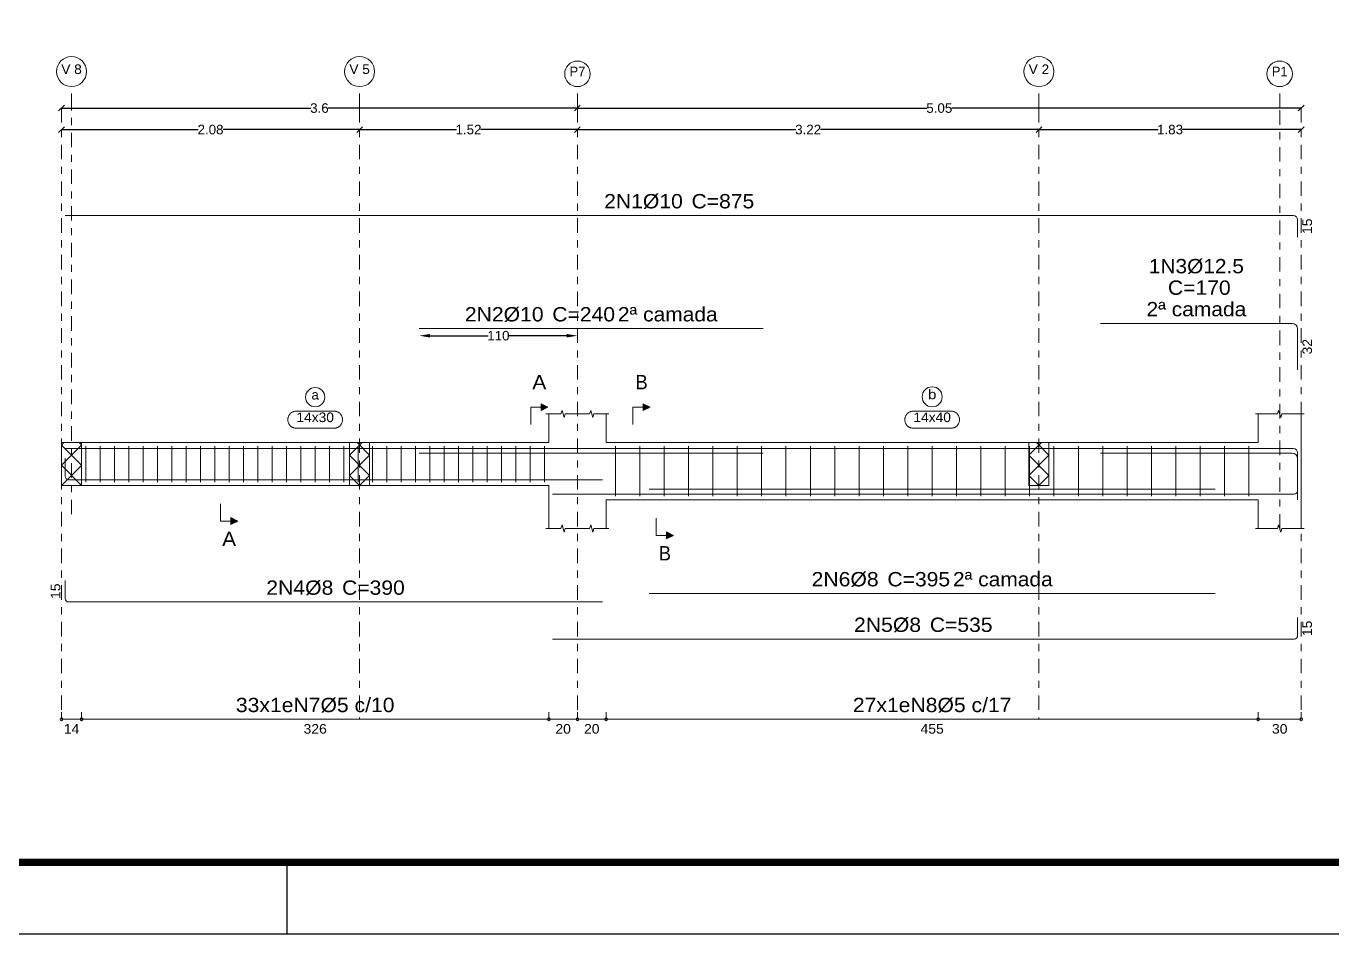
# Model space of a CAD drawing. Header units: centimetres. Extents: x 3194 to 3278, y -951 to -517.
# Drawn here: x 3237.78 to 3256, y -576.21 to -563.54 of the extents above; entities that cross this region are included whole.
import ezdxf
from ezdxf.enums import TextEntityAlignment as Align

# ---------------------------------------------------------------- set-up
doc = ezdxf.new("R2010")
doc.units = ezdxf.units.CM
doc.linetypes.add('CYPE_RAYAPUNTO', pattern=[0.4125, 0.2025, -0.105, 0, -0.105])
for name, color, linetype, lineweight in [('ARM_LONGITUDINAL_Ø10', 33, 'Continuous', 9), ('ARM_LONGITUDINAL_Ø12_5', 34, 'Continuous', 9), ('ARM_LONGITUDINAL_Ø8', 32, 'Continuous', 9), ('ARM_TRANSVERSAL_Ø5', 120, 'Continuous', 9), ('ELE_ARM_TRANS_TXT_EST', 7, 'Continuous', 9), ('ELE_CONT_NOS', 7, 'Continuous', 9), ('ELE_CONT_VIG_CONCRETO', 7, 'Continuous', 9), ('ELE_COT_COMPRIMENTO_PROJETADO', 8, 'Continuous', 0), ('ELE_COT_COT_ANCORAGENS', 8, 'Continuous', 0), ('ELE_COT_COT_ARM', 8, 'Continuous', 0), ('ELE_COT_COT_EST', 8, 'Continuous', 0), ('ELE_COT_COT_LIN_APOIOS', 8, 'CYPE_RAYAPUNTO', 0), ('ELE_COT_TEXTOS_ESTRIBOS', 8, 'Continuous', 0), ('ELE_REF_COT_LIN_AUX_COTA', 8, 'CYPE_RAYAPUNTO', 9), ('ELE_REF_LINHAS_MARCAS_PLANTA', 8, 'Continuous', 9), ('ELE_REF_MARCAS_PLANTA', 8, 'Continuous', 9), ('ELE_REF_REF_NOME', 8, 'Continuous', 9), ('ELE_REF_REF_REFERENCIA', 8, 'Continuous', 9), ('ELE_REF_TEXTO_REF_NOME', 8, 'Continuous', 9), ('ELE_REF_TEXTO_REF_REFERENCIA', 8, 'Continuous', 9), ('POR_ARM_LONG_ARM_TEXTOS', 7, 'Continuous', 9), ('POR_ARM_LONG_TXT_COMP', 7, 'Continuous', 9), ('POR_ARM_LONG_TXT_IND_LAYER_ARM_LONG', 7, 'Continuous', 9)]:
    doc.layers.add(name, color=color, linetype=linetype, lineweight=lineweight)
doc.layers.add('ARQ-FOLHA', color=7, linetype='Continuous')
doc.styles.add('CYPETXT', font='arial.ttf', dxfattribs={"height": 0.2})
doc.styles.add('CYPETXT_0.2', font='arial.ttf', dxfattribs={"height": 0.133333})
doc.dimstyles.new('cype_arrow', dxfattribs={"dimtxt": 0.18, "dimasz": 0.15, "dimexe": 0.05, "dimexo": 0.05, "dimgap": 0, "dimtad": 0, "dimdec": 4, "dimzin": 0, "dimdsep": 46, "dimtxsty": 'CYPETXT_0.2', "dimcen": 0.09, "dimadec": 0, "dimazin": 0, "dimtfac": 1, "dimtdec": 4, "dimtofl": 0, "dimtmove": 2, "dimatfit": 3, "dimfxl": 1, "dimtolj": 1, "dimtzin": 0, "dimarcsym": 0})
doc.dimstyles.new('cype_oblique', dxfattribs={"dimtxt": 0.18, "dimasz": 0.18, "dimexe": 0.05, "dimexo": 0.05, "dimgap": 0, "dimtad": 0, "dimdec": 4, "dimzin": 0, "dimdsep": 46, "dimtxsty": 'CYPETXT_0.2', "dimblk": 'OBLIQUE', "dimtsz": 0.04, "dimcen": 0.09, "dimadec": 0, "dimazin": 0, "dimtfac": 1, "dimtdec": 4, "dimtofl": 0, "dimtmove": 2, "dimatfit": 3, "dimfxl": 1, "dimtolj": 1, "dimtzin": 0, "dimarcsym": 0})

# ---------------------------------------------------------------- blocks, each defined once
blk = doc.blocks.new('FOLHA A1')
at = {"layer": 'ARQ-FOLHA'}
for p, q in [((471, -594), (471, -584)), ((0, -594), (841, -594))]:
    blk.add_line(p, q, dxfattribs=at)
at = {"layer": 'ARQ-FOLHA', "const_width": 1}
blk.add_lwpolyline([(25, -10), (25, -584), (831, -584), (831, -10), (25, -10)], dxfattribs=at)
blk = doc.blocks.new('*D1303')
at = {"layer": 'Defpoints', "color": 0, "transparency": 16777216}
for p in [(3238.271, -564.983), (3238.271, -564.983), (3242.431, -564.983)]:
    blk.add_point(p, dxfattribs=at)
at = {"layer": 'ELE_COT_COMPRIMENTO_PROJETADO', "color": 0, "lineweight": -2, "transparency": 16777216}
for p, q in [((3238.231, -565.023), (3238.311, -564.943)), ((3238.271, -564.983), (3240.177, -564.983)), ((3242.431, -564.983), (3240.526, -564.983)), ((3242.391, -565.023), (3242.471, -564.943))]:
    blk.add_line(p, q, dxfattribs=at)
at = {"layer": 'ELE_COT_COMPRIMENTO_PROJETADO', "color": 0, "transparency": 16777216, "insert": (3240.351, -564.983), "char_height": 0.1333, "attachment_point": 5, "style": 'CYPETXT_0.2'}
blk.add_mtext('\\A1;2.08', dxfattribs=at)
blk = doc.blocks.new('_OBLIQUE')
at = {"color": 0, "linetype": 'ByBlock'}
blk.add_line((-0.5, -0.5), (0.5, 0.5), dxfattribs=at)
blk = doc.blocks.new('*D1304')
at = {"layer": 'Defpoints', "color": 0, "transparency": 16777216}
for p in [(3242.431, -564.983), (3242.431, -564.983), (3245.471, -564.983)]:
    blk.add_point(p, dxfattribs=at)
at = {"layer": 'ELE_COT_COMPRIMENTO_PROJETADO', "color": 0, "lineweight": -2, "transparency": 16777216}
for p, q in [((3242.391, -565.023), (3242.471, -564.943)), ((3242.431, -564.983), (3243.785, -564.983)), ((3245.471, -564.983), (3244.118, -564.983)), ((3245.431, -565.023), (3245.511, -564.943))]:
    blk.add_line(p, q, dxfattribs=at)
at = {"layer": 'ELE_COT_COMPRIMENTO_PROJETADO', "color": 0, "transparency": 16777216, "insert": (3243.951, -564.983), "char_height": 0.1333, "attachment_point": 5, "style": 'CYPETXT_0.2'}
blk.add_mtext('\\A1;1.52', dxfattribs=at)
blk = doc.blocks.new('*D1305')
at = {"layer": 'Defpoints', "color": 0, "transparency": 16777216}
for p in [(3245.471, -564.983), (3245.471, -564.983), (3251.911, -564.983)]:
    blk.add_point(p, dxfattribs=at)
at = {"layer": 'ELE_COT_COMPRIMENTO_PROJETADO', "color": 0, "lineweight": -2, "transparency": 16777216}
for p, q in [((3245.431, -565.023), (3245.511, -564.943)), ((3245.471, -564.983), (3248.519, -564.983)), ((3251.911, -564.983), (3248.864, -564.983)), ((3251.871, -565.023), (3251.951, -564.943))]:
    blk.add_line(p, q, dxfattribs=at)
at = {"layer": 'ELE_COT_COMPRIMENTO_PROJETADO', "color": 0, "transparency": 16777216, "insert": (3248.691, -564.983), "char_height": 0.1333, "attachment_point": 5, "style": 'CYPETXT_0.2'}
blk.add_mtext('\\A1;3.22', dxfattribs=at)
blk = doc.blocks.new('*D1306')
at = {"layer": 'Defpoints', "color": 0, "transparency": 16777216}
for p in [(3251.911, -564.983), (3251.911, -564.983), (3255.571, -564.983)]:
    blk.add_point(p, dxfattribs=at)
at = {"layer": 'ELE_COT_COMPRIMENTO_PROJETADO', "color": 0, "lineweight": -2, "transparency": 16777216}
for p, q in [((3251.871, -565.023), (3251.951, -564.943)), ((3251.911, -564.983), (3253.575, -564.983)), ((3255.571, -564.983), (3253.908, -564.983)), ((3255.531, -565.023), (3255.611, -564.943))]:
    blk.add_line(p, q, dxfattribs=at)
at = {"layer": 'ELE_COT_COMPRIMENTO_PROJETADO', "color": 0, "transparency": 16777216, "insert": (3253.741, -564.983), "char_height": 0.1333, "attachment_point": 5, "style": 'CYPETXT_0.2'}
blk.add_mtext('\\A1;1.83', dxfattribs=at)
blk = doc.blocks.new('*D1307')
at = {"layer": 'Defpoints', "color": 0, "transparency": 16777216}
for p in [(3238.271, -564.683), (3238.271, -564.683), (3245.471, -564.683)]:
    blk.add_point(p, dxfattribs=at)
at = {"layer": 'ELE_COT_COMPRIMENTO_PROJETADO', "color": 0, "lineweight": -2, "transparency": 16777216}
for p, q in [((3238.231, -564.723), (3238.311, -564.643)), ((3238.271, -564.683), (3241.75, -564.683)), ((3245.471, -564.683), (3241.993, -564.683)), ((3245.431, -564.723), (3245.511, -564.643))]:
    blk.add_line(p, q, dxfattribs=at)
at = {"layer": 'ELE_COT_COMPRIMENTO_PROJETADO', "color": 0, "transparency": 16777216, "insert": (3241.871, -564.683), "char_height": 0.1333, "attachment_point": 5, "style": 'CYPETXT_0.2'}
blk.add_mtext('\\A1;3.6', dxfattribs=at)
blk = doc.blocks.new('*D1312')
at = {"layer": 'Defpoints', "color": 0, "transparency": 16777216}
for p in [(3245.471, -564.683), (3245.471, -564.683), (3255.571, -564.683)]:
    blk.add_point(p, dxfattribs=at)
at = {"layer": 'ELE_COT_COMPRIMENTO_PROJETADO', "color": 0, "lineweight": -2, "transparency": 16777216}
for p, q in [((3245.431, -564.723), (3245.511, -564.643)), ((3245.471, -564.683), (3250.348, -564.683)), ((3255.571, -564.683), (3250.695, -564.683)), ((3255.531, -564.723), (3255.611, -564.643))]:
    blk.add_line(p, q, dxfattribs=at)
at = {"layer": 'ELE_COT_COMPRIMENTO_PROJETADO', "color": 0, "transparency": 16777216, "insert": (3250.521, -564.683), "char_height": 0.1333, "attachment_point": 5, "style": 'CYPETXT_0.2'}
blk.add_mtext('\\A1;5.05', dxfattribs=at)
blk = doc.blocks.new('*D1180')
at = {"layer": 'Defpoints', "color": 0, "transparency": 16777216}
for p in [(3243.264, -567.861), (3245.471, -567.861), (3245.471, -567.861)]:
    blk.add_point(p, dxfattribs=at)
at = {"layer": 'ELE_COT_COT_ARM', "color": 0, "lineweight": -2, "transparency": 16777216}
for p, q in [((3243.414, -567.861), (3244.227, -567.861)), ((3245.321, -567.861), (3244.509, -567.861))]:
    blk.add_line(p, q, dxfattribs=at)
at = {"layer": 'ELE_COT_COT_ARM', "color": 0, "transparency": 16777216}
for points in [[(3243.414, -567.836), (3243.414, -567.886), (3243.264, -567.861)], [(3245.321, -567.836), (3245.321, -567.886), (3245.471, -567.861)]]:
    blk.add_solid(points, dxfattribs=at)
at = {"layer": 'ELE_COT_COT_ARM', "color": 0, "transparency": 16777216, "insert": (3244.368, -567.861), "char_height": 0.1333, "attachment_point": 5, "style": 'CYPETXT_0.2'}
blk.add_mtext('\\A1;110', dxfattribs=at)

msp = doc.modelspace()

# ---------------------------------------------------------------- hatches: boundary and pattern name
at = {"layer": 'ELE_REF_LINHAS_MARCAS_PLANTA'}
for points in [[(3244.96319, -568.90642), (3244.96319, -568.81042), (3245.05919, -568.85842)], [(3246.39049, -568.90642), (3246.39049, -568.81042), (3246.48649, -568.85842)], [(3240.63449, -570.40042), (3240.63449, -570.49642), (3240.73049, -570.44842)], [(3246.71549, -570.60042), (3246.71549, -570.69642), (3246.81149, -570.64842)]]:
    msp.add_hatch(color=256, dxfattribs=at).paths.add_polyline_path(points)

# ---------------------------------------------------------------- linework, layer by layer
at = {"layer": 'ARM_LONGITUDINAL_Ø10'}
for points in [[(3238.32149, -566.18258), (3255.46149, -566.18258), (3255.48445, -566.18715), (3255.50391, -566.20016), (3255.51692, -566.21962), (3255.52149, -566.24258), (3255.52149, -566.48258)], [(3248.06436, -567.76126), (3243.26436, -567.76126)], [(3238.32149, -569.43542), (3255.46149, -569.43542), (3255.48445, -569.43999), (3255.50391, -569.45299), (3255.51692, -569.47246), (3255.52149, -569.49542), (3255.52149, -569.73542)], [(3248.06436, -569.50142), (3243.26436, -569.50142)]]:
    msp.add_lwpolyline(points, dxfattribs=at)
at = {"layer": 'ARM_LONGITUDINAL_Ø12_5'}
for points in [[(3255.52149, -568.33889), (3255.52149, -567.76451), (3255.51578, -567.7358), (3255.49952, -567.71147), (3255.47519, -567.69521), (3255.44649, -567.68951), (3252.77087, -567.68951)], [(3255.52149, -570.1508), (3255.52149, -569.57642), (3255.51578, -569.54772), (3255.49952, -569.52339), (3255.47519, -569.50713), (3255.44649, -569.50142), (3252.77087, -569.50142)]]:
    msp.add_lwpolyline(points, dxfattribs=at)
at = {"layer": 'ARM_LONGITUDINAL_Ø8'}
for points in [[(3238.32149, -569.57142), (3238.32149, -569.82342), (3238.32514, -569.84179), (3238.33555, -569.85736), (3238.35112, -569.86777), (3238.36949, -569.87142), (3245.82149, -569.87142)], [(3255.52149, -569.77142), (3255.52149, -570.02342), (3255.51783, -570.04179), (3255.50743, -570.05736), (3255.49186, -570.06777), (3255.47349, -570.07142), (3245.12149, -570.07142)], [(3246.47149, -570.00542), (3254.37149, -570.00542)], [(3238.32149, -571.27825), (3238.32149, -571.53025), (3238.32514, -571.54862), (3238.33555, -571.56419), (3238.35112, -571.5746), (3238.36949, -571.57825), (3245.82149, -571.57825)], [(3246.47149, -571.46041), (3254.37149, -571.46041)], [(3255.52149, -571.79669), (3255.52149, -572.04869), (3255.51783, -572.06706), (3255.50743, -572.08263), (3255.49186, -572.09304), (3255.47349, -572.09669), (3245.12149, -572.09669)]]:
    msp.add_lwpolyline(points, dxfattribs=at)
at = {"layer": 'ARM_TRANSVERSAL_Ø5'}
for p, q in [((3238.61149, -569.40342), (3238.61149, -569.90342)), ((3238.81149, -569.40342), (3238.81149, -569.90342)), ((3239.01149, -569.40342), (3239.01149, -569.90342)), ((3239.21149, -569.40342), (3239.21149, -569.90342)), ((3239.41149, -569.40342), (3239.41149, -569.90342)), ((3239.61149, -569.40342), (3239.61149, -569.90342)), ((3239.81149, -569.40342), (3239.81149, -569.90342)), ((3240.01149, -569.40342), (3240.01149, -569.90342)), ((3240.21149, -569.40342), (3240.21149, -569.90342)), ((3240.41149, -569.40342), (3240.41149, -569.90342)), ((3240.61149, -569.40342), (3240.61149, -569.90342)), ((3240.81149, -569.40342), (3240.81149, -569.90342)), ((3241.01149, -569.40342), (3241.01149, -569.90342)), ((3241.21149, -569.40342), (3241.21149, -569.90342)), ((3241.41149, -569.40342), (3241.41149, -569.90342)), ((3241.61149, -569.40342), (3241.61149, -569.90342)), ((3241.81149, -569.40342), (3241.81149, -569.90342)), ((3242.01149, -569.40342), (3242.01149, -569.90342)), ((3242.21149, -569.40342), (3242.21149, -569.90342)), ((3242.41149, -569.40342), (3242.41149, -569.90342)), ((3242.61149, -569.40342), (3242.61149, -569.90342)), ((3242.81149, -569.40342), (3242.81149, -569.90342)), ((3243.01149, -569.40342), (3243.01149, -569.90342)), ((3243.21149, -569.40342), (3243.21149, -569.90342)), ((3243.41149, -569.40342), (3243.41149, -569.90342)), ((3243.61149, -569.40342), (3243.61149, -569.90342)), ((3243.81149, -569.40342), (3243.81149, -569.90342)), ((3244.01149, -569.40342), (3244.01149, -569.90342)), ((3244.21149, -569.40342), (3244.21149, -569.90342)), ((3244.41149, -569.40342), (3244.41149, -569.90342)), ((3244.61149, -569.40342), (3244.61149, -569.90342)), ((3244.81149, -569.40342), (3244.81149, -569.90342)), ((3245.01149, -569.40342), (3245.01149, -569.90342)), ((3246.00149, -569.40342), (3246.00149, -570.10342)), ((3246.34149, -569.40342), (3246.34149, -570.10342)), ((3246.68149, -569.40342), (3246.68149, -570.10342)), ((3247.02149, -569.40342), (3247.02149, -570.10342)), ((3247.36149, -569.40342), (3247.36149, -570.10342)), ((3247.70149, -569.40342), (3247.70149, -570.10342)), ((3248.04149, -569.40342), (3248.04149, -570.10342)), ((3248.38149, -569.40342), (3248.38149, -570.10342)), ((3248.72149, -569.40342), (3248.72149, -570.10342)), ((3249.06149, -569.40342), (3249.06149, -570.10342)), ((3249.40149, -569.40342), (3249.40149, -570.10342)), ((3249.74149, -569.40342), (3249.74149, -570.10342)), ((3250.08149, -569.40342), (3250.08149, -570.10342)), ((3250.42149, -569.40342), (3250.42149, -570.10342)), ((3250.76149, -569.40342), (3250.76149, -570.10342)), ((3251.10149, -569.40342), (3251.10149, -570.10342)), ((3251.44149, -569.40342), (3251.44149, -570.10342)), ((3251.78149, -569.40342), (3251.78149, -570.10342)), ((3252.12149, -569.40342), (3252.12149, -570.10342)), ((3252.46149, -569.40342), (3252.46149, -570.10342)), ((3252.80149, -569.40342), (3252.80149, -570.10342)), ((3253.14149, -569.40342), (3253.14149, -570.10342)), ((3253.48149, -569.40342), (3253.48149, -570.10342)), ((3253.82149, -569.40342), (3253.82149, -570.10342)), ((3254.16149, -569.40342), (3254.16149, -570.10342)), ((3254.50149, -569.40342), (3254.50149, -570.10342)), ((3254.84149, -569.40342), (3254.84149, -570.10342))]:
    msp.add_line(p, q, dxfattribs=at)
at = {"layer": 'ELE_CONT_NOS'}
for p, q in [((3245.07149, -569.35342), (3245.07149, -568.95342)), ((3245.87149, -569.35342), (3245.87149, -568.95342)), ((3254.97149, -569.35342), (3254.97149, -568.95342)), ((3255.57149, -569.35342), (3255.57149, -568.95342)), ((3238.27149, -569.35342), (3238.27149, -569.95342)), ((3245.07149, -569.95342), (3245.07149, -570.55342)), ((3245.87149, -570.15342), (3245.87149, -570.55342)), ((3254.97149, -570.15342), (3254.97149, -570.55342)), ((3255.57149, -570.15342), (3255.57149, -570.55342))]:
    msp.add_line(p, q, dxfattribs=at)
at = {"layer": 'ELE_CONT_NOS', "lineweight": 0}
for p, q in [((3238.27149, -569.38773), (3238.3058, -569.35342)), ((3238.55149, -569.66773), (3238.27149, -569.38773)), ((3238.27149, -569.67058), (3238.55149, -569.39058)), ((3238.55149, -569.38489), (3238.52001, -569.35342)), ((3242.29149, -569.52773), (3242.4658, -569.35342)), ((3242.57149, -569.52773), (3242.39717, -569.35342)), ((3251.77149, -569.52773), (3251.9458, -569.35342)), ((3252.05149, -569.52773), (3251.87717, -569.35342)), ((3242.29149, -569.81058), (3242.57149, -569.53058)), ((3242.57149, -569.81058), (3242.29149, -569.53058)), ((3251.77149, -569.81058), (3252.05149, -569.53058)), ((3252.05149, -569.81058), (3251.77149, -569.53058)), ((3238.55149, -569.95058), (3238.27149, -569.67058)), ((3238.27149, -569.95342), (3238.55149, -569.67342)), ((3242.43149, -569.95342), (3242.29149, -569.81342)), ((3242.43149, -569.95342), (3242.57149, -569.81342)), ((3251.91149, -569.95342), (3251.77149, -569.81342)), ((3251.91149, -569.95342), (3252.05149, -569.81342))]:
    msp.add_line(p, q, dxfattribs=at)
at = {"layer": 'ELE_CONT_NOS'}
for points in [[(3245.03149, -568.95342), (3245.24149, -568.95342), (3245.25649, -568.90342), (3245.28649, -569.00342), (3245.30149, -568.95342), (3245.51149, -568.95342)], [(3245.43149, -568.95342), (3245.64149, -568.95342), (3245.65649, -568.90342), (3245.68649, -569.00342), (3245.70149, -568.95342), (3245.91149, -568.95342)], [(3254.93149, -568.95342), (3255.24149, -568.95342), (3255.25649, -568.90342), (3255.28649, -569.00342), (3255.30149, -568.95342), (3255.61149, -568.95342)], [(3238.27149, -569.35342), (3238.55149, -569.35342)], [(3255.57149, -569.35342), (3255.57149, -570.15342)], [(3238.27149, -569.95342), (3238.55149, -569.95342)], [(3245.03149, -570.55342), (3245.24149, -570.55342), (3245.25649, -570.50342), (3245.28649, -570.60342), (3245.30149, -570.55342), (3245.51149, -570.55342)], [(3245.43149, -570.55342), (3245.64149, -570.55342), (3245.65649, -570.50342), (3245.68649, -570.60342), (3245.70149, -570.55342), (3245.91149, -570.55342)], [(3254.93149, -570.55342), (3255.24149, -570.55342), (3255.25649, -570.50342), (3255.28649, -570.60342), (3255.30149, -570.55342), (3255.61149, -570.55342)]]:
    msp.add_lwpolyline(points, dxfattribs=at)
at = {"layer": 'ELE_CONT_NOS', "lineweight": 0}
for points in [[(3238.27149, -569.35342), (3238.27149, -569.95342), (3238.55149, -569.95342), (3238.55149, -569.35342), (3238.27149, -569.35342)], [(3242.29149, -569.35342), (3242.29149, -569.95342), (3242.57149, -569.95342), (3242.57149, -569.35342), (3242.29149, -569.35342)], [(3251.77149, -569.35342), (3251.77149, -569.95342), (3252.05149, -569.95342), (3252.05149, -569.35342), (3251.77149, -569.35342)]]:
    msp.add_lwpolyline(points, close=True, dxfattribs=at)
at = {"layer": 'ELE_CONT_VIG_CONCRETO'}
for p, q in [((3238.55149, -569.35342), (3242.43149, -569.35342)), ((3242.43149, -569.35342), (3245.07149, -569.35342)), ((3245.87149, -569.35342), (3251.91149, -569.35342)), ((3251.91149, -569.35342), (3254.97149, -569.35342)), ((3238.55149, -569.95342), (3242.43149, -569.95342)), ((3242.43149, -569.95342), (3245.07149, -569.95342)), ((3245.87149, -570.15342), (3251.91149, -570.15342)), ((3251.91149, -570.15342), (3254.97149, -570.15342))]:
    msp.add_line(p, q, dxfattribs=at)
at = {"layer": 'ELE_COT_COT_EST'}
for p, q in [((3238.27149, -573.21669), (3238.27149, -573.11669)), ((3238.55149, -573.21669), (3238.55149, -573.11669)), ((3245.07149, -573.21669), (3245.07149, -573.11669)), ((3245.47149, -573.21669), (3245.47149, -573.11669)), ((3245.87149, -573.21669), (3245.87149, -573.11669)), ((3254.97149, -573.21669), (3254.97149, -573.11669))]:
    msp.add_line(p, q, dxfattribs=at)
for points in [[(3238.27149, -573.21669), (3238.55149, -573.21669), (3238.55149, -573.11669)], [(3238.55149, -573.21669), (3245.07149, -573.21669), (3245.07149, -573.11669)], [(3245.07149, -573.21669), (3245.47149, -573.21669), (3245.47149, -573.11669)], [(3245.47149, -573.21669), (3245.87149, -573.21669), (3245.87149, -573.11669)], [(3245.87149, -573.21669), (3254.97149, -573.21669), (3254.97149, -573.11669)], [(3254.97149, -573.21669), (3255.57149, -573.21669), (3255.57149, -573.11669)]]:
    msp.add_lwpolyline(points, dxfattribs=at)
for centre in [(3238.27149, -573.21669), (3238.55149, -573.21669), (3238.55149, -573.21669), (3245.07149, -573.21669), (3245.07149, -573.21669), (3245.47149, -573.21669), (3245.47149, -573.21669), (3245.87149, -573.21669), (3245.87149, -573.21669), (3254.97149, -573.21669), (3254.97149, -573.21669), (3255.57149, -573.21669)]:
    msp.add_circle(centre, 0.02, dxfattribs=at)
at = {"layer": 'ELE_COT_COT_LIN_APOIOS'}
for p, q in [((3238.27149, -564.68258), (3238.27149, -573.21669)), ((3238.27149, -564.68258), (3238.27149, -573.21669)), ((3242.43149, -564.68258), (3242.43149, -573.21669)), ((3245.47149, -564.68258), (3245.47149, -573.21669)), ((3245.47149, -564.68258), (3245.47149, -573.21669)), ((3251.91149, -564.68258), (3251.91149, -573.21669)), ((3255.57149, -564.68258), (3255.57149, -573.21669)), ((3255.57149, -564.68258), (3255.57149, -573.21669))]:
    msp.add_line(p, q, dxfattribs=at)
at = {"layer": 'ELE_REF_COT_LIN_AUX_COTA'}
for p, q in [((3238.41149, -564.68258), (3238.41149, -564.38258)), ((3242.43149, -564.68258), (3242.43149, -564.38258)), ((3245.47149, -564.68258), (3245.47149, -564.38258)), ((3251.91149, -564.68258), (3251.91149, -564.38258)), ((3255.27149, -564.68258), (3255.27149, -564.38258)), ((3238.41149, -570.35342), (3238.41149, -564.68258)), ((3255.27149, -570.55342), (3255.27149, -564.68258))]:
    msp.add_line(p, q, dxfattribs=at)
at = {"layer": 'ELE_REF_LINHAS_MARCAS_PLANTA'}
for p, q in [((3244.81919, -568.85842), (3244.81919, -569.09842)), ((3244.81919, -568.85842), (3244.96319, -568.85842)), ((3246.24649, -568.85842), (3246.24649, -569.09842)), ((3246.24649, -568.85842), (3246.39049, -568.85842)), ((3240.49049, -570.44842), (3240.49049, -570.20842)), ((3240.49049, -570.44842), (3240.63449, -570.44842)), ((3246.57149, -570.64842), (3246.57149, -570.40842)), ((3246.57149, -570.64842), (3246.71549, -570.64842))]:
    msp.add_line(p, q, dxfattribs=at)
for points in [[(3244.96319, -568.90642), (3244.96319, -568.81042), (3245.05919, -568.85842)], [(3246.39049, -568.90642), (3246.39049, -568.81042), (3246.48649, -568.85842)], [(3240.63449, -570.40042), (3240.63449, -570.49642), (3240.73049, -570.44842)], [(3246.71549, -570.60042), (3246.71549, -570.69642), (3246.81149, -570.64842)]]:
    msp.add_lwpolyline(points, close=True, dxfattribs=at)
at = {"layer": 'ELE_REF_REF_NOME'}
for points in [[(3242.07349, -568.91342), (3242.0815, -568.91369), (3242.08948, -568.91449), (3242.09739, -568.91583), (3242.10519, -568.91768), (3242.11285, -568.92006), (3242.12033, -568.92294), (3242.12761, -568.92632), (3242.13464, -568.93017), (3242.1414, -568.93449), (3242.14786, -568.93925), (3242.15398, -568.94442), (3242.15975, -568.95), (3242.16512, -568.95595), (3242.17009, -568.96224), (3242.17463, -568.96885), (3242.17872, -568.97575), (3242.18234, -568.98291), (3242.18547, -568.99029), (3242.1881, -568.99787), (3242.19022, -569.0056), (3242.19181, -569.01346), (3242.19288, -569.02141), (3242.19342, -569.02941), (3242.19342, -569.03743), (3242.19288, -569.04543), (3242.19181, -569.05338), (3242.19022, -569.06124), (3242.1881, -569.06897), (3242.18547, -569.07655), (3242.18234, -569.08393), (3242.17872, -569.09109), (3242.17463, -569.09799), (3242.17009, -569.1046), (3242.16512, -569.1109), (3242.15975, -569.11684), (3242.15398, -569.12242), (3242.14786, -569.1276), (3242.1414, -569.13235), (3242.13464, -569.13667), (3242.12761, -569.14052), (3242.12033, -569.1439), (3242.11285, -569.14678), (3242.10519, -569.14916), (3242.09739, -569.15102), (3242.08948, -569.15235), (3242.0815, -569.15315), (3242.07349, -569.15342), (3241.54949, -569.15342), (3241.54147, -569.15315), (3241.53349, -569.15235), (3241.52558, -569.15102), (3241.51778, -569.14916), (3241.51012, -569.14678), (3241.50264, -569.1439), (3241.49537, -569.14052), (3241.48833, -569.13667), (3241.48157, -569.13235), (3241.47512, -569.1276), (3241.46899, -569.12242), (3241.46323, -569.11684), (3241.45785, -569.1109), (3241.45288, -569.1046), (3241.44834, -569.09799), (3241.44425, -569.09109), (3241.44064, -569.08393), (3241.4375, -569.07655), (3241.43487, -569.06897), (3241.43276, -569.06124), (3241.43116, -569.05338), (3241.43009, -569.04543), (3241.42955, -569.03743), (3241.42955, -569.02941), (3241.43009, -569.02141), (3241.43116, -569.01346), (3241.43276, -569.0056), (3241.43487, -568.99787), (3241.4375, -568.99029), (3241.44064, -568.98291), (3241.44425, -568.97575), (3241.44834, -568.96885), (3241.45288, -568.96224), (3241.45785, -568.95595), (3241.46323, -568.95), (3241.46899, -568.94442), (3241.47512, -568.93925), (3241.48157, -568.93449), (3241.48833, -568.93017), (3241.49537, -568.92632), (3241.50264, -568.92294), (3241.51012, -568.92006), (3241.51778, -568.91768), (3241.52558, -568.91583), (3241.53349, -568.91449), (3241.54147, -568.91369), (3241.54949, -568.91342), (3242.07349, -568.91342)], [(3250.68349, -568.91342), (3250.6915, -568.91369), (3250.69948, -568.91449), (3250.70739, -568.91583), (3250.71519, -568.91768), (3250.72285, -568.92006), (3250.73033, -568.92294), (3250.73761, -568.92632), (3250.74464, -568.93017), (3250.7514, -568.93449), (3250.75786, -568.93925), (3250.76398, -568.94442), (3250.76975, -568.95), (3250.77512, -568.95595), (3250.78009, -568.96224), (3250.78463, -568.96885), (3250.78872, -568.97575), (3250.79234, -568.98291), (3250.79547, -568.99029), (3250.7981, -568.99787), (3250.80022, -569.0056), (3250.80181, -569.01346), (3250.80288, -569.02141), (3250.80342, -569.02941), (3250.80342, -569.03743), (3250.80288, -569.04543), (3250.80181, -569.05338), (3250.80022, -569.06124), (3250.7981, -569.06897), (3250.79547, -569.07655), (3250.79234, -569.08393), (3250.78872, -569.09109), (3250.78463, -569.09799), (3250.78009, -569.1046), (3250.77512, -569.1109), (3250.76975, -569.11684), (3250.76398, -569.12242), (3250.75786, -569.1276), (3250.7514, -569.13235), (3250.74464, -569.13667), (3250.73761, -569.14052), (3250.73033, -569.1439), (3250.72285, -569.14678), (3250.71519, -569.14916), (3250.70739, -569.15102), (3250.69948, -569.15235), (3250.6915, -569.15315), (3250.68349, -569.15342), (3250.15949, -569.15342), (3250.15147, -569.15315), (3250.14349, -569.15235), (3250.13558, -569.15102), (3250.12778, -569.14916), (3250.12012, -569.14678), (3250.11264, -569.1439), (3250.10537, -569.14052), (3250.09833, -569.13667), (3250.09157, -569.13235), (3250.08512, -569.1276), (3250.07899, -569.12242), (3250.07323, -569.11684), (3250.06785, -569.1109), (3250.06288, -569.1046), (3250.05834, -569.09799), (3250.05425, -569.09109), (3250.05064, -569.08393), (3250.0475, -569.07655), (3250.04487, -569.06897), (3250.04276, -569.06124), (3250.04116, -569.05338), (3250.04009, -569.04543), (3250.03955, -569.03743), (3250.03955, -569.02941), (3250.04009, -569.02141), (3250.04116, -569.01346), (3250.04276, -569.0056), (3250.04487, -568.99787), (3250.0475, -568.99029), (3250.05064, -568.98291), (3250.05425, -568.97575), (3250.05834, -568.96885), (3250.06288, -568.96224), (3250.06785, -568.95595), (3250.07323, -568.95), (3250.07899, -568.94442), (3250.08512, -568.93925), (3250.09157, -568.93449), (3250.09833, -568.93017), (3250.10537, -568.92632), (3250.11264, -568.92294), (3250.12012, -568.92006), (3250.12778, -568.91768), (3250.13558, -568.91583), (3250.14349, -568.91449), (3250.15147, -568.91369), (3250.15949, -568.91342), (3250.68349, -568.91342)]]:
    msp.add_lwpolyline(points, close=True, dxfattribs=at)
for centre, radius in [((3241.81149, -568.71872), 0.13471), ((3250.42149, -568.71409), 0.13933)]:
    msp.add_circle(centre, radius, dxfattribs=at)
at = {"layer": 'ELE_REF_REF_REFERENCIA'}
for centre, radius in [((3238.41149, -564.17319), 0.2094), ((3242.43149, -564.17319), 0.2094), ((3251.91149, -564.17319), 0.2094), ((3245.47149, -564.20419), 0.17839), ((3255.27149, -564.20419), 0.17839)]:
    msp.add_circle(centre, radius, dxfattribs=at)

# ---------------------------------------------------------------- block references
at = {"layer": 'ARQ-FOLHA', "xscale": 0.1, "yscale": 0.1, "zscale": 0.1}
msp.add_blockref('FOLHA A1', (3194.3194, -516.813), dxfattribs=at)

# ---------------------------------------------------------------- texts
at = {"layer": 'ELE_ARM_TRANS_TXT_EST', "style": 'CYPETXT', "width": 1.055863}
for s, p, p2 in [('33x1eN7%%c5 c/10', (3240.70449, -573.11669), (3242.91849, -573.11669)), ('27x1eN8%%c5 c/17', (3249.31449, -573.11669), (3251.52849, -573.11669))]:
    msp.add_text(s, height=0.2, dxfattribs=at).set_placement(p, p2, align=Align.FIT)
at = {"layer": 'ELE_COT_COT_ANCORAGENS', "style": 'CYPETXT', "width": 1.042546}
for s, p, p2 in [('15', (3255.72149, -566.44058), (3255.72149, -566.22458)), ('32', (3255.72149, -568.1222), (3255.72149, -567.9062)), ('15', (3238.25482, -571.53625), (3238.25482, -571.32025)), ('15', (3255.72149, -572.05469), (3255.72149, -571.83869))]:
    msp.add_text(s, height=0.133333, rotation=90, dxfattribs=at).set_placement(p, p2, align=Align.FIT)
at = {"layer": 'ELE_COT_TEXTOS_ESTRIBOS', "style": 'CYPETXT', "width": 1.042546}
for s, p, p2 in [('14', (3238.30349, -573.41669), (3238.51949, -573.41669)), ('326', (3241.64949, -573.41669), (3241.97349, -573.41669)), ('20', (3245.16349, -573.41669), (3245.37949, -573.41669)), ('20', (3245.56349, -573.41669), (3245.77949, -573.41669)), ('455', (3250.25949, -573.41669), (3250.58349, -573.41669)), ('30', (3255.16349, -573.41669), (3255.37949, -573.41669))]:
    msp.add_text(s, height=0.133333, dxfattribs=at).set_placement(p, p2, align=Align.FIT)
at = {"layer": 'ELE_REF_MARCAS_PLANTA', "style": 'CYPETXT'}
for s, width, p, p2 in [('A', 1.044083, (3244.84169, -568.60842), (3245.03669, -568.60842)), ('B', 0.917592, (3246.28099, -568.60842), (3246.45199, -568.60842)), ('A', 1.044083, (3240.51299, -570.79842), (3240.70799, -570.79842)), ('B', 0.917592, (3246.60599, -570.99842), (3246.77699, -570.99842))]:
    msp.add_text(s, height=0.2, dxfattribs=dict(at, width=width)).set_placement(p, p2, align=Align.FIT)
at = {"layer": 'ELE_REF_TEXTO_REF_NOME', "style": 'CYPETXT'}
for s, height, width, p, p2 in [('a', 0.13333, 0.984627, (3241.76049, -568.75205), (3241.86249, -568.75205)), ('b', 0.13333, 1.139078, (3250.36249, -568.74743), (3250.48049, -568.74743)), ('14x30', 0.133333, 1.032505, (3241.54949, -569.06675), (3242.07349, -569.06675)), ('14x40', 0.133333, 1.032505, (3250.15949, -569.06675), (3250.68349, -569.06675))]:
    msp.add_text(s, height=height, dxfattribs=dict(at, width=width)).set_placement(p, p2, align=Align.FIT)
at = {"layer": 'ELE_REF_TEXTO_REF_REFERENCIA', "style": 'CYPETXT'}
for s, width, p, p2 in [('V 8', 1.022957, (3238.26849, -564.20652), (3238.55449, -564.20652)), ('V 5', 1.022957, (3242.28849, -564.20652), (3242.57449, -564.20652)), ('P7', 0.965629, (3245.36149, -564.23752), (3245.58149, -564.23752)), ('V 2', 1.022957, (3251.76849, -564.20652), (3252.05449, -564.20652)), ('P1', 0.965629, (3255.16149, -564.23752), (3255.38149, -564.23752))]:
    msp.add_text(s, height=0.133333, dxfattribs=dict(at, width=width)).set_placement(p, p2, align=Align.FIT)
at = {"layer": 'POR_ARM_LONG_ARM_TEXTOS', "style": 'CYPETXT'}
for s, width, p, p2 in [('2N1%%c10', 1.055105, (3245.84399, -566.08258), (3246.94199, -566.08258)), ('1N3%%c12.5', 1.041086, (3253.44568, -566.98951), (3254.77168, -566.98951)), ('2N2%%c10', 1.055105, (3243.90086, -567.66126), (3244.99886, -567.66126)), ('2N6%%c8', 1.057309, (3248.73899, -571.36041), (3249.67499, -571.36041)), ('2N4%%c8', 1.057309, (3241.12899, -571.47825), (3242.06499, -571.47825)), ('2N5%%c8', 1.057309, (3249.33099, -571.99669), (3250.26699, -571.99669))]:
    msp.add_text(s, height=0.2, dxfattribs=dict(at, width=width)).set_placement(p, p2, align=Align.FIT)
at = {"layer": 'POR_ARM_LONG_TXT_COMP', "style": 'CYPETXT', "width": 1.053117}
for s, p, p2 in [(' C=875', (3246.98199, -566.08258), (3247.93899, -566.08258)), (' C=170', (3253.63018, -567.28951), (3254.58718, -567.28951)), (' C=240', (3245.03886, -567.66126), (3245.99586, -567.66126)), (' C=395', (3249.71499, -571.36041), (3250.67199, -571.36041)), (' C=390', (3242.10499, -571.47825), (3243.06199, -571.47825)), (' C=535', (3250.30699, -571.99669), (3251.26399, -571.99669))]:
    msp.add_text(s, height=0.2, dxfattribs=at).set_placement(p, p2, align=Align.FIT)
at = {"layer": 'POR_ARM_LONG_TXT_IND_LAYER_ARM_LONG', "style": 'CYPETXT', "width": 1.046284}
for p, p2 in [((3253.41268, -567.58951), (3254.80468, -567.58951)), ((3246.03586, -567.66126), (3247.42786, -567.66126)), ((3250.71199, -571.36041), (3252.10399, -571.36041))]:
    msp.add_text('2ª camada', height=0.2, dxfattribs=at).set_placement(p, p2, align=Align.FIT)

# ---------------------------------------------------------------- dimensions: what is measured, and where the dimension line sits
at = {"layer": 'ELE_COT_COMPRIMENTO_PROJETADO'}
for p1, p2, text, picture, middle in [((3245.47149, -564.68258), (3238.27149, -564.68258), '3.6', '*D1307', (3241.87149, -564.68258)), ((3255.57149, -564.68258), (3245.47149, -564.68258), '5.05', '*D1312', (3250.52149, -564.68258)), ((3242.43149, -564.98258), (3238.27149, -564.98258), '2.08', '*D1303', (3240.35149, -564.98258)), ((3245.47149, -564.98258), (3242.43149, -564.98258), '1.52', '*D1304', (3243.95149, -564.98258)), ((3251.91149, -564.98258), (3245.47149, -564.98258), '3.22', '*D1305', (3248.69149, -564.98258)), ((3255.57149, -564.98258), (3251.91149, -564.98258), '1.83', '*D1306', (3253.74149, -564.98258))]:
    dim = msp.add_aligned_dim(p1=p1, p2=p2, distance=0, text=text, dimstyle='cype_oblique', override={"dimexe": 0, "dimexo": 0}, dxfattribs=at)
    dim.commit()
    dim.dimension.update_dxf_attribs({"geometry": picture, "text_midpoint": middle})
at = {"layer": 'ELE_COT_COT_ARM'}
dim = msp.add_aligned_dim(p1=(3243.26436, -567.86126), p2=(3245.47149, -567.86126), distance=0, text='110', dimstyle='cype_arrow', override={"dimexe": 0, "dimexo": 0}, dxfattribs=at)
dim.commit()
dim.dimension.update_dxf_attribs({"geometry": '*D1180', "text_midpoint": (3244.36792, -567.86126)})

doc.saveas('drawing.dxf')
